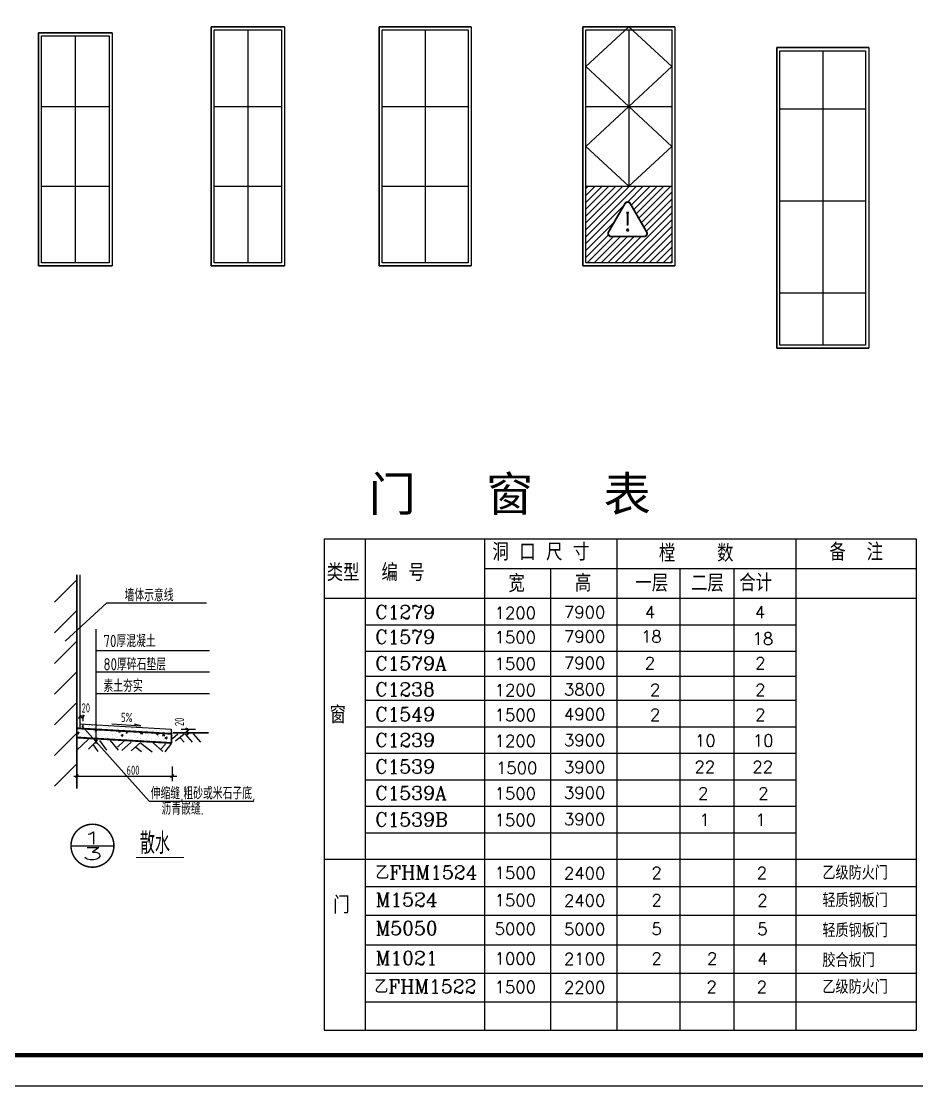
# Model space of a CAD drawing. Extents: x -248860 to 1018944, y -1060852 to 188626.
# Drawn here: x 930048 to 959246, y 19362 to 54072 of the extents above; entities that cross this region are included whole.
import ezdxf
from ezdxf.enums import TextEntityAlignment as Align

# ---------------------------------------------------------------- set-up
doc = ezdxf.new("R2010")
doc.units = 0
doc.header["$LTSCALE"] = 1000
doc.header["$MEASUREMENT"] = 0
doc.layers.get('0').update_dxf_attribs({"linetype": 'CONTINUOUS'})
for name, color, linetype in [('100', 11, 'CONTINUOUS'), ('120', 2, 'CONTINUOUS'), ('WALL', 6, 'CONTINUOUS'), ('XIXIAN', 4, 'CONTINUOUS'), ('图框', 4, 'CONTINUOUS'), ('建筑', 4, 'CONTINUOUS'), ('立面图', 40, 'CONTINUOUS')]:
    doc.layers.add(name, color=color, linetype=linetype)
doc.styles.add('-楷体_GB2312', font='', dxfattribs={"width": 0.8})
doc.styles.add('COMP', font='complex', dxfattribs={"bigfont": 'hztxt'})
doc.styles.add('COMPLEX', font='COMPLEX')
doc.styles.add('HZTXT1', font='txt1.shx', dxfattribs={"bigfont": 'HZTXT1.shx'})
doc.styles.add('TSSD_REIN', font='tssdeng.shx', dxfattribs={"width": 0.7, "bigfont": 'tssdchn.shx'})
doc.styles.add('黑体', font='simhei.ttf')
doc.styles.get('-楷体_GB2312').set_extended_font_data('SimSun')

# ---------------------------------------------------------------- blocks, each defined once
blk = doc.blocks.new('sadf f')
at = {"layer": '图框'}
blk.add_lwpolyline([(650751, 339863), (734851, 339863), (734851, 399263), (650751, 399263)], close=True, dxfattribs=at)
at = {"layer": '图框', "const_width": 140}
blk.add_lwpolyline([(653251, 398263), (733851, 398263), (733851, 340863), (653251, 340863)], close=True, dxfattribs=at)
blk = doc.blocks.new('*X158')
at = {"color": 0}
for p, q in [((269.68, 300.48), (270.38, 300.75)), ((269.68, 300.48), (270.18, 300.14)), ((270.18, 300.14), (270.38, 300.75)), ((270.31, 301.82), (270.31, 301.82)), ((270.68, 299.25), (270.68, 299.25)), ((271.46, 300.31), (271.46, 300.31)), ((276.02, 299.02), (276.02, 299.02)), ((276.06, 301.47), (276.14, 301.57)), ((276.06, 301.47), (276.66, 301.42)), ((276.11, 299.23), (276.11, 299.23)), ((276.66, 301.42), (276.64, 301.54)), ((277.29, 301.31), (277.29, 301.31)), ((277.78, 299.21), (277.78, 299.21)), ((279.69, 299.11), (279.69, 299.11)), ((280.28, 299.54), (280.28, 299.54)), ((281.3, 299.98), (281.3, 299.98)), ((281.36, 298.8), (281.36, 298.8)), ((283.23, 300.84), (283.48, 301.14)), ((283.23, 300.84), (283.83, 300.79)), ((283.83, 300.79), (283.77, 301.13)), ((284.05, 299.68), (284.75, 299.95)), ((284.05, 299.68), (284.55, 299.34)), ((284.07, 300.04), (284.07, 300.04)), ((284.55, 299.34), (284.75, 299.95)), ((285.52, 300.11), (285.52, 300.11)), ((286.43, 300.68), (286.43, 300.68)), ((286.7, 298.57), (286.7, 298.57)), ((290.41, 300.22), (290.83, 300.72)), ((290.41, 300.22), (291, 300.16)), ((291, 300.16), (290.9, 300.71)), ((296.56, 298.74), (296.56, 298.74)), ((297.58, 299.59), (298.06, 300.16)), ((297.58, 299.59), (298.18, 299.54)), ((298.18, 299.54), (298.06, 300.16)), ((298.42, 298.88), (299.12, 299.15)), ((298.42, 298.88), (298.92, 298.54)), ((298.92, 298.54), (299.12, 299.15)), ((300.36, 298.58), (300.36, 298.58)), ((291.36, 297.99), (291.36, 297.99)), ((292.04, 298.35), (292.04, 298.35)), ((294.05, 297.75), (294.05, 297.75)), ((295.17, 297.62), (295.17, 297.62)), ((297.38, 298.12), (297.38, 298.12))]:
    blk.add_line(p, q, dxfattribs=at)
blk = doc.blocks.new('*X159')
at = {"color": 0}
for p, q in [((269.81, 298.93), (270.22, 299.09)), ((270.15, 300.34), (270.15, 300.34)), ((270.16, 298.91), (270.22, 299.09)), ((271.02, 300.12), (271.02, 300.12)), ((271.53, 298.95), (271.53, 298.95)), ((271.61, 301.28), (271.61, 301.28)), ((271.62, 299.4), (271.62, 299.4)), ((272.12, 299.32), (272.12, 299.32)), ((272.78, 300.35), (272.78, 300.35)), ((273.88, 300.18), (273.88, 300.18)), ((275.16, 299.47), (275.16, 299.47)), ((275.36, 299.24), (275.36, 299.24)), ((275.43, 300.7), (275.43, 300.7)), ((275.61, 301.16), (275.95, 301.29)), ((275.61, 301.16), (275.95, 300.93)), ((275.95, 301.29), (276.1, 301.35)), ((275.95, 300.93), (275.96, 300.92)), ((275.96, 300.92), (276.1, 301.35)), ((276.2, 300.02), (276.2, 300.02)), ((277.62, 300.02), (277.62, 300.02)), ((278.01, 298.52), (278.01, 298.52)), ((278.76, 299.96), (278.76, 299.96)), ((279.1, 299.08), (279.1, 299.08)), ((279.76, 298.75), (279.76, 298.75)), ((279.82, 298.35), (280.28, 298.53)), ((279.85, 301.28), (279.85, 301.28)), ((280.22, 298.33), (280.28, 298.53)), ((280.28, 300.72), (280.28, 300.72)), ((281.36, 299.86), (281.36, 299.86)), ((282.29, 300.41), (282.29, 300.41)), ((282.41, 299.1), (282.41, 299.1)), ((282.83, 298.92), (282.83, 298.92)), ((285.09, 299.71), (285.09, 299.71)), ((285.67, 300.6), (286.16, 300.79)), ((285.67, 300.6), (286.02, 300.36)), ((285.84, 298.61), (285.84, 298.61)), ((285.93, 300.94), (285.93, 300.94)), ((286.02, 300.36), (286.16, 300.79)), ((286.57, 298.77), (286.57, 298.77)), ((286.83, 299.68), (286.83, 299.68)), ((288.58, 299.91), (288.58, 299.91)), ((288.83, 299.55), (288.83, 299.55)), ((289.44, 299.1), (289.44, 299.1)), ((290.31, 298.61), (290.31, 298.61)), ((291.23, 300.26), (291.23, 300.26)), ((292.24, 298.65), (292.24, 298.65)), ((292.57, 299.39), (292.57, 299.39)), ((292.97, 299.55), (292.97, 299.55)), ((295.35, 300.27), (295.51, 300.44)), ((295.35, 300.27), (295.97, 300.17)), ((295.73, 300.04), (296.22, 300.23)), ((295.73, 300.04), (296.08, 299.8)), ((295.97, 300.17), (295.94, 300.42)), ((296.08, 299.8), (296.22, 300.23)), ((296.3, 299.23), (296.3, 299.23)), ((296.33, 299.35), (296.33, 299.35)), ((296.61, 300.07), (296.61, 300.07)), ((298.22, 298.66), (298.22, 298.66)), ((300.04, 299.07), (300.04, 299.07)), ((300.31, 300.09), (300.37, 300.16)), ((300.31, 300.09), (300.5, 300.07)), ((300.41, 300.05), (300.41, 300.05)), ((288.16, 297.95), (288.16, 297.95)), ((289.85, 297.78), (290.34, 297.97)), ((289.85, 297.78), (289.87, 297.77)), ((290.27, 297.74), (290.34, 297.97)), ((293.81, 298.08), (293.81, 298.08)), ((294.04, 298.45), (294.04, 298.45)), ((295.57, 298.31), (295.57, 298.31)), ((296.52, 297.74), (296.52, 297.74)), ((297.78, 298.29), (297.78, 298.29)), ((298, 297.81), (298, 297.81)), ((299.91, 297.22), (300.4, 297.41)), ((299.91, 297.22), (299.97, 297.18)), ((300.12, 298.24), (300.12, 298.24)), ((300.32, 297.16), (300.4, 297.41))]:
    blk.add_line(p, q, dxfattribs=at)
blk = doc.blocks.new('*X157')
at = {"color": 0}
for p, q in [((271.93, 302.48), (271.93, 302.48)), ((273.29, 302.66), (273.29, 302.66)), ((273.57, 302.43), (273.57, 302.43)), ((273.79, 302.92), (273.79, 302.92)), ((273.81, 302.73), (273.81, 302.73)), ((274.42, 303.15), (274.42, 303.15)), ((274.62, 302.84), (274.62, 302.84)), ((275.29, 302.35), (275.29, 302.35)), ((275.98, 303.02), (275.98, 303.02)), ((276.41, 302.95), (276.41, 302.95)), ((276.68, 302.44), (276.68, 302.44)), ((277.76, 302.02), (277.76, 302.02)), ((279.3, 302.32), (279.3, 302.32)), ((279.48, 302.15), (279.48, 302.15)), ((279.8, 302.45), (279.8, 302.45)), ((280.38, 302.05), (280.38, 302.05)), ((282.91, 302.45), (282.91, 302.45)), ((282.94, 302.04), (282.94, 302.04)), ((283.36, 302.23), (283.36, 302.23)), ((285.64, 302.14), (285.64, 302.14)), ((286.03, 302.46), (286.03, 302.46)), ((287.36, 302.19), (287.36, 302.19)), ((287.54, 302.02), (287.54, 302.02)), ((288.19, 302.03), (288.19, 302.03)), ((288.26, 302.17), (288.26, 302.17)), ((289, 302.14), (289, 302.14)), ((290.81, 302.16), (290.81, 302.16)), ((291.42, 302.11), (291.42, 302.11)), ((272.5, 301.93), (272.5, 301.93)), ((275.06, 301.92), (275.06, 301.92)), ((280.35, 301.35), (280.35, 301.35)), ((282.28, 301.26), (282.28, 301.26)), ((282.8, 301.33), (282.8, 301.33)), ((283.62, 301.43), (283.62, 301.43)), ((284.35, 301.32), (284.35, 301.32)), ((284.35, 301.15), (284.35, 301.15)), ((284.54, 301.15), (284.54, 301.15)), ((284.89, 301.19), (284.89, 301.19)), ((284.98, 301.61), (284.98, 301.61)), ((285.5, 301.68), (285.5, 301.68)), ((286.31, 301.79), (286.31, 301.79)), ((286.91, 301.13), (286.91, 301.13)), ((287.67, 301.97), (287.67, 301.97)), ((288.01, 301.19), (288.01, 301.19)), ((288.41, 301.23), (288.41, 301.23)), ((288.43, 300.93), (288.43, 300.93)), ((289.61, 301.23), (289.61, 301.23)), ((291.12, 301.2), (291.12, 301.2)), ((291.54, 300.93), (291.54, 300.93)), ((292.23, 301.26), (292.23, 301.26)), ((292.41, 301.19), (292.41, 301.19)), ((292.6, 301.02), (292.6, 301.02)), ((294.24, 301.21), (294.24, 301.21)), ((294.66, 300.94), (294.66, 300.94)), ((294.78, 301.25), (294.78, 301.25)), ((295.6, 301.9), (295.6, 301.9)), ((296.47, 301.1), (296.47, 301.1)), ((296.66, 300.56), (296.66, 300.56)), ((297.19, 300.63), (297.19, 300.63)), ((297.35, 301.21), (297.35, 301.21)), ((297.49, 301.35), (297.49, 301.35)), ((297.77, 300.94), (297.77, 300.94)), ((298, 300.74), (298, 300.74)), ((298.75, 300.35), (298.75, 300.35)), ((299.36, 300.92), (299.36, 300.92)), ((299.88, 300.98), (299.88, 300.98)), ((300.1, 301.38), (300.1, 301.38))]:
    blk.add_line(p, q, dxfattribs=at)
blk = doc.blocks.new('*X156')
at = {"color": 0}
blk.add_line((295.62, 301.23), (295.62, 301.23), dxfattribs=at)
blk = doc.blocks.new('sadfvbgnvmm')
at = {"color": 2, "const_width": 30}
for points in [[(244182, 36838), (243915, 36376)], [(244269, 36838), (244536, 36376)], [(244492, 36301), (243959, 36301)]]:
    blk.add_lwpolyline(points, dxfattribs=at)
for points in [[(244269, 36838, 0.57735), (244182, 36838)], [(243915, 36376, 0.57735), (243959, 36301)], [(244492, 36301, 0.57735), (244536, 36376)]]:
    blk.add_lwpolyline(points, format="xyb", dxfattribs=at)
at = {"color": 2, "style": '黑体'}
blk.add_text('!', height=315, dxfattribs=at).set_placement((244119, 36385))

msp = doc.modelspace()

# ---------------------------------------------------------------- hatches: boundary and pattern name
at = {"layer": '立面图'}
h = msp.add_hatch(dxfattribs=at)
h.set_pattern_fill('ANSI31,_O', color=256, scale=100)
h.set_pattern_definition([(45, (458526.65, 645071.82), (-112.2532, 112.2532), [])])
h.paths.add_polyline_path([(950439.2, 47202.5, -0.5773503), (950352.6, 47052.5), (949284.9, 47052.5, -0.5773503), (949198.3, 47202.5), (949732.2, 48127.1, -0.5773503), (949905.4, 48127.1)], flags=16)
h.paths.add_polyline_path([(949443.5, 47057.3), (950222.1, 47057.3), (950222.1, 48034.2), (949443.5, 48034.2)], flags=8)
h.paths.add_polyline_path([(951258.6, 48693.9), (948458.6, 48693.9), (948458.6, 46193.9), (951258.6, 46193.9)])

# ---------------------------------------------------------------- linework, layer by layer
for p, q in [((936234.5, 53893.9), (936234.5, 46093.9)), ((936234.5, 53893.9), (936234.5, 46093.9)), ((938634.5, 53893.9), (936234.5, 53893.9)), ((938634.5, 53893.9), (938634.5, 46093.9)), ((938634.5, 53893.9), (938634.5, 46093.9)), ((941716.7, 53893.9), (941716.7, 46093.9)), ((941716.7, 53893.9), (941716.7, 46093.9)), ((944716.7, 53893.9), (941716.7, 53893.9)), ((944716.7, 53893.9), (944716.7, 46093.9)), ((944716.7, 53893.9), (944716.7, 46093.9)), ((948358.6, 53893.9), (948358.6, 46093.9)), ((948358.6, 53893.9), (948358.6, 46093.9)), ((951358.6, 53893.9), (948358.6, 53893.9)), ((951358.6, 53893.9), (951358.6, 46093.9)), ((951358.6, 53893.9), (951358.6, 46093.9)), ((930608.5, 53693.9), (930608.5, 46093.9)), ((930608.5, 53693.9), (930608.5, 46093.9)), ((933008.5, 53693.9), (930608.5, 53693.9)), ((933008.5, 53693.9), (933008.5, 46093.9)), ((933008.5, 53693.9), (933008.5, 46093.9)), ((954680.1, 53214.2), (954680.1, 43414.2)), ((954680.1, 53214.2), (954680.1, 43414.2)), ((957680.1, 53214.2), (954680.1, 53214.2)), ((957680.1, 53214.2), (957680.1, 43414.2)), ((957680.1, 53214.2), (957680.1, 43414.2)), ((931130.9, 35134), (931856.8, 35859.8)), ((931956.8, 36025.6), (931956.8, 31011.7)), ((931482.4, 33855.9), (932835.3, 35111.3)), ((932835.3, 35111.3), (936085.1, 35111.3)), ((931130.9, 34134), (931856.8, 34859.8)), ((932491.9, 30516.4), (932491.9, 34254.2)), ((931130.9, 33134), (931856.8, 33859.8)), ((932491.9, 33554.2), (936188.6, 33554.2)), ((931130.9, 32134), (931856.8, 32859.8)), ((932491.9, 32854.2), (934910.8, 32854.2)), ((932491.9, 32854.2), (936188.6, 32854.2)), ((932491.9, 32154.2), (936188.6, 32154.2)), ((931130.9, 31134), (931856.8, 31859.8)), ((931923.7, 31389.9), (932087.4, 31389.9)), ((932059.1, 31457.6), (932059.1, 31248.9)), ((931956.8, 31162), (934931.8, 30989.1)), ((932019.6, 31102.2), (934219.9, 28637.9)), ((932056.8, 31156.2), (932056.8, 31005.9)), ((932996.5, 31168.3), (933948.1, 31102)), ((933948.1, 31102), (933741.5, 31153.6)), ((934931.8, 30989.1), (934931.8, 30827)), ((935256.3, 30983.6), (935733.2, 30983.6)), ((935460.7, 31017.6), (935460.7, 30790.6)), ((931130.9, 30134), (931856.8, 30859.8)), ((932244.5, 30660.2), (931864.4, 30298.9)), ((932531.9, 30632.5), (932244.5, 30336)), ((932596.8, 30623.2), (932828.6, 30298.9)), ((932949.1, 30623.2), (933208.7, 30298.9)), ((933394.1, 30595.4), (933180.9, 30400.8)), ((933625.9, 30567.6), (933329.2, 30289.7)), ((933931.8, 30558.3), (933635.1, 30280.4)), ((935155.5, 30827), (934979.4, 30669.5)), ((935359.5, 30827), (935081.4, 30595.4)), ((935229.7, 30706.6), (935359.5, 30567.6)), ((935387.3, 30827), (935619.1, 30567.6)), ((935656.2, 30836.3), (935887.9, 30567.6)), ((932392.9, 30475), (932541.2, 30261.9)), ((933783.5, 30400.8), (933968.9, 30261.9)), ((933950.3, 30530.5), (934311.9, 30252.6)), ((934349, 30539.8), (934664.2, 30261.9)), ((934747.6, 30502.7), (934590, 30326.7)), ((934947.3, 30537.4), (934729.1, 30252.6)), ((931130.9, 29134), (931856.8, 29859.8)), ((934964.6, 29769), (934964.6, 29294.6)), ((931756.9, 29461.2), (935118.6, 29461.2)), ((934219.9, 28637.9), (937601, 28637.9))]:
    msp.add_line(p, q)
at = {"color": 0}
msp.add_line((931668.5, 27188.8), (933068.5, 27188.8), dxfattribs=at)
for points, const_width in [([(931856.8, 36025.6), (931856.8, 29045.1)], 60), ([(931856.8, 31017.5), (934947.3, 30837.9)], 60), ([(934947.3, 30537.4), (934947.3, 30867)], 60), ([(934979.4, 30867.2), (936162.2, 30867.2)], 50), ([(931856.8, 30717), (934947.3, 30537.4)], 60), ([(933783.9, 26803.9), (935356.4, 26803.9)], 40)]:
    msp.add_lwpolyline(points, dxfattribs=dict(const_width=const_width))
at = {"const_width": 49}
msp.add_lwpolyline([(931668.5, 27188.8, 1), (933068.5, 27188.8, 1)], format="xyb", close=True, dxfattribs=at)
at = {"layer": '100'}
msp.add_line((932059.1, 31389.9), (932059.1, 31389.9), dxfattribs=at)
at = {"layer": '100', "const_width": 45}
for points in [[(931906.8, 31339.9), (932006.8, 31439.9)], [(932009.1, 31339.9), (932109.1, 31439.9)], [(931806.8, 29413), (931906.8, 29513)], [(934914.6, 29411.2), (935014.6, 29511.2)]]:
    msp.add_lwpolyline(points, dxfattribs=at)
at = {"layer": '120'}
msp.add_line((935460.7, 30983.6), (935560.7, 30983.6), dxfattribs=at)
at = {"layer": '120', "const_width": 45}
for points in [[(935410.7, 31033.6), (935510.7, 30933.6)], [(935410.7, 30917.2), (935510.7, 30817.2)]]:
    msp.add_lwpolyline(points, dxfattribs=at)
at = {"layer": 'XIXIAN'}
for p, q in [((939925, 37199.6), (939925, 21174.7)), ((939925, 37199.6), (959233.4, 37199.6)), ((941263.8, 37199.6), (941263.8, 21174.7)), ((945147.4, 37199.6), (945147.4, 30994.9)), ((949467.4, 37199.6), (949467.4, 21174.7)), ((955311.7, 21174.7), (955311.7, 37199.6)), ((959233.4, 37199.6), (959233.4, 21174.7)), ((945147.4, 36227.6), (959233.4, 36227.6)), ((947307.4, 36227.6), (947307.4, 30994.9)), ((951529.4, 21174.7), (951529.4, 36227.6)), ((953288, 35255.6), (953288, 36227.6)), ((953288, 21174.7), (953288, 36227.6)), ((953288, 21174.7), (953288, 36227.6)), ((953288, 21174.7), (953288, 36227.6)), ((939925, 35255.6), (959233.4, 35255.6)), ((941263.8, 34391.6), (955311.7, 34391.6)), ((953288, 26746.9), (953288, 34391.6)), ((941263.8, 33527.6), (955311.7, 33527.6)), ((941263.8, 32721), (955311.7, 32721)), ((941263.8, 32721), (955311.7, 32721)), ((941263.8, 31930.9), (955311.7, 31930.9)), ((941263.8, 31930.9), (955311.7, 31930.9)), ((941263.8, 31930.9), (955311.7, 31930.9)), ((941263.8, 31066.9), (955311.7, 31066.9)), ((945147.4, 30994.9), (945147.4, 21174.7)), ((947307.4, 30994.9), (947307.4, 21174.7)), ((941263.8, 30202.9), (955311.7, 30202.9)), ((941263.8, 29338.9), (955311.7, 29338.9)), ((941263.8, 29338.9), (955311.7, 29338.9)), ((941263.8, 28474.9), (955311.7, 28474.9)), ((941263.8, 28474.9), (955311.7, 28474.9)), ((941263.8, 27610.9), (955311.7, 27610.9)), ((941263.8, 27610.9), (955311.7, 27610.9)), ((939925, 26746.9), (959233.4, 26746.9)), ((941263.8, 25857.7), (959233.4, 25857.7)), ((953288, 21174.7), (953288, 25774.9)), ((941263.8, 24924.5), (959233.4, 24924.5)), ((941263.8, 23954.2), (959233.4, 23954.2)), ((941263.8, 23954.2), (959233.4, 23954.2)), ((941263.8, 23954.2), (959233.4, 23954.2)), ((941263.8, 23954.2), (959233.4, 23954.2)), ((941263.8, 23027.7), (959233.4, 23027.7)), ((941263.8, 23027.7), (955311.7, 23027.7)), ((941263.8, 23027.7), (955311.7, 23027.7)), ((941263.8, 22101.2), (959233.4, 22101.2)), ((939925, 21174.7), (959233.4, 21174.7))]:
    msp.add_line(p, q, dxfattribs=at)
at = {"layer": '建筑'}
for p, q in [((936234.5, 53893.9), (936234.5, 46093.9)), ((936234.5, 53893.9), (936234.5, 46093.9)), ((938634.5, 53893.9), (936234.5, 53893.9)), ((938634.5, 53893.9), (938634.5, 46093.9)), ((938634.5, 53893.9), (938634.5, 46093.9)), ((941716.7, 53893.9), (941716.7, 46093.9)), ((941716.7, 53893.9), (941716.7, 46093.9)), ((944716.7, 53893.9), (941716.7, 53893.9)), ((944716.7, 53893.9), (944716.7, 46093.9)), ((944716.7, 53893.9), (944716.7, 46093.9)), ((948358.6, 53893.9), (948358.6, 46093.9)), ((948358.6, 53893.9), (948358.6, 46093.9)), ((951358.6, 53893.9), (948358.6, 53893.9)), ((951358.6, 53893.9), (951358.6, 46093.9)), ((951358.6, 53893.9), (951358.6, 46093.9)), ((930608.5, 53693.9), (930608.5, 46093.9)), ((930608.5, 53693.9), (930608.5, 46093.9)), ((933008.5, 53693.9), (930608.5, 53693.9)), ((931808.5, 53593.9), (931808.5, 46193.9)), ((933008.5, 53693.9), (933008.5, 46093.9)), ((933008.5, 53693.9), (933008.5, 46093.9)), ((937434.5, 53793.9), (937434.5, 46193.9)), ((943216.7, 53793.9), (943216.7, 46193.9)), ((949858.6, 53793.9), (949858.6, 48693.9)), ((954680.1, 53214.2), (954680.1, 43414.2)), ((954680.1, 53214.2), (954680.1, 43414.2)), ((957680.1, 53214.2), (954680.1, 53214.2)), ((956180.1, 53114.2), (956180.1, 43514.2)), ((957680.1, 53214.2), (957680.1, 43414.2)), ((957680.1, 53214.2), (957680.1, 43414.2)), ((930708.5, 51293.9), (932908.5, 51293.9)), ((936334.5, 51293.9), (938534.5, 51293.9)), ((941816.7, 51293.9), (944616.7, 51293.9)), ((948458.6, 51293.9), (951258.6, 51293.9)), ((930708.5, 48693.9), (932908.5, 48693.9)), ((936334.5, 48693.9), (938534.5, 48693.9)), ((941816.7, 48693.9), (944616.7, 48693.9)), ((948458.6, 48693.9), (951258.6, 48693.9)), ((930608.5, 46093.9), (933008.5, 46093.9)), ((930608.5, 46093.9), (933008.5, 46093.9)), ((930708.5, 46093.9), (932908.5, 46093.9)), ((936234.5, 46093.9), (938634.5, 46093.9)), ((936234.5, 46093.9), (938634.5, 46093.9)), ((936334.5, 46093.9), (938534.5, 46093.9)), ((941716.7, 46093.9), (944716.7, 46093.9)), ((941716.7, 46093.9), (944716.7, 46093.9)), ((941816.7, 46093.9), (944616.7, 46093.9)), ((948358.6, 46093.9), (951358.6, 46093.9)), ((948358.6, 46093.9), (951358.6, 46093.9)), ((948458.6, 46093.9), (951258.6, 46093.9)), ((954680.1, 43414.2), (957680.1, 43414.2)), ((954680.1, 43414.2), (957680.1, 43414.2)), ((954780.1, 43414.2), (957580.1, 43414.2))]:
    msp.add_line(p, q, dxfattribs=at)
for points in [[(936234.5, 53893.9), (938634.5, 53893.9), (938634.5, 46093.9), (936234.5, 46093.9)], [(941716.7, 53893.9), (944716.7, 53893.9), (944716.7, 46093.9), (941716.7, 46093.9)], [(948358.6, 53893.9), (951358.6, 53893.9), (951358.6, 46093.9), (948358.6, 46093.9)], [(930608.5, 53693.9), (933008.5, 53693.9), (933008.5, 46093.9), (930608.5, 46093.9)], [(930708.5, 53593.9), (932908.5, 53593.9), (932908.5, 46193.9), (930708.5, 46193.9)], [(936334.5, 53793.9), (938534.5, 53793.9), (938534.5, 46193.9), (936334.5, 46193.9)], [(941816.7, 53793.9), (944616.7, 53793.9), (944616.7, 46193.9), (941816.7, 46193.9)], [(948458.6, 53793.9), (951258.6, 53793.9), (951258.6, 46193.9), (948458.6, 46193.9)], [(954680.1, 53214.2), (957680.1, 53214.2), (957680.1, 43414.2), (954680.1, 43414.2)], [(954780.1, 53114.2), (957580.1, 53114.2), (957580.1, 43514.2), (954780.1, 43514.2)]]:
    msp.add_lwpolyline(points, close=True, dxfattribs=at)
at = {"layer": '立面图'}
for p, q in [((949858.6, 53893.9), (948458.6, 52593.9)), ((951258.6, 52593.9), (949858.6, 53893.9)), ((948458.6, 52593.9), (949858.6, 51293.9)), ((949858.6, 51293.9), (951258.6, 52593.9)), ((949858.6, 51293.9), (948458.6, 49993.9)), ((951258.6, 49993.9), (949858.6, 51293.9)), ((954780.1, 51214.2), (957580.1, 51214.2)), ((948458.6, 49993.9), (949858.6, 48693.9)), ((949858.6, 48693.9), (951258.6, 49993.9)), ((954780.1, 48214.2), (957580.1, 48214.2)), ((954780.1, 45214.2), (957580.1, 45214.2))]:
    msp.add_line(p, q, dxfattribs=at)

# ---------------------------------------------------------------- block references
for name, p, xscale, yscale, zscale in [('sadfvbgnvmm', (461367.7, -25549), 2, 2, 2), ('*X158', (904897.1, 822.6), 100, 100, 100), ('*X159', (904897.1, 822.6), 100, 100, 100), ('*X157', (904897.1, 822.6), 100, 100, 100), ('*X156', (904897.1, 822.6), 100, 100, 100)]:
    msp.add_blockref(name, p, dxfattribs=dict(xscale=xscale, yscale=yscale, zscale=zscale))
at = {"layer": 'WALL'}
msp.add_blockref('sadf f', (252440.6, -320500.6), dxfattribs=at)

# ---------------------------------------------------------------- texts
for s, height, style, width, p in [('墙体示意线', 400, 'TSSD_REIN', 0.8, (933415.1, 35158.2)), ('70厚混凝土', 400, 'TSSD_REIN', 0.8, (932728.1, 33663.8)), ('80厚碎石垫层', 400, 'TSSD_REIN', 0.8, (932728.1, 32904.4)), ('素土夯实', 400, 'TSSD_REIN', 0.8, (932728.1, 32202)), ('20', 300, 'TSSD_REIN', 0.7, (932015.3, 31531.6)), ('5%', 300, 'TSSD_REIN', 0.7, (933302.4, 31223.1)), ('600', 300, 'TSSD_REIN', 0.7, (933481.5, 29499.7)), ('伸缩缝,粗砂或米石子底,', 400, 'TSSD_REIN', 0.8, (934268.2, 28699.8)), ('沥青嵌缝.', 400, 'TSSD_REIN', 0.8, (934619.5, 28197.8)), ('散水', 700, 'HZTXT1', 0.7, (933915, 26920.1))]:
    msp.add_text(s, height=height, dxfattribs=dict(style=style, width=width)).set_placement(p)
at = {"style": 'TSSD_REIN', "width": 0.7}
msp.add_text('20', height=300, rotation=90, dxfattribs=at).set_placement((935353.5, 31091.3))
at = {"style": 'COMP'}
for tag, width, p, p2 in [('1', 4.083333, (932018.5, 27237.7), (932718.5, 27237.7)), ('3', 2.625, (932018.5, 26731.8), (932718.5, 26731.8))]:
    msp.add_attdef(tag, text='1', height=400, dxfattribs=dict(at, width=width)).set_placement(p, p2, align=Align.FIT)
at = {"layer": 'XIXIAN'}
for s, height, style, p in [('门   窗   表', 1125, '-楷体_GB2312', (941377.6, 38100)), ('洞 口 尺 寸', 562.5, 'TSSD_REIN', (945409.6, 36487.3)), ('樘    数', 562.5, 'TSSD_REIN', (950837.4, 36447.6)), ('备  注', 562.5, 'TSSD_REIN', (956398.6, 36487.3)), ('类型', 562.5, 'TSSD_REIN', (940006.9, 35816.7)), ('编 号', 562.5, 'TSSD_REIN', (941793.9, 35816.7)), ('合计', 562.5, 'TSSD_REIN', (953461.5, 35479.7)), ('宽', 562.5, 'TSSD_REIN', (945932, 35460.2)), ('高', 562.5, 'TSSD_REIN', (948100.6, 35471.2)), ('一层', 562.5, 'TSSD_REIN', (950072.7, 35473.2)), ('二层', 562.5, 'TSSD_REIN', (951886.9, 35473.2)), ('C1279', 450, 'COMP', (941585.4, 34583.4)), ('1200', 393.75, 'COMPLEX', (945482.4, 34581.8)), ('7900', 393.75, 'COMPLEX', (947742.6, 34605.1)), ('4', 393.8, 'COMPLEX', (950383.2, 34608)), ('4', 393.8, 'COMPLEX', (953967.3, 34608)), ('C1579', 450, 'COMP', (941585.4, 33774.9)), ('1500', 393.75, 'COMPLEX', (945482.4, 33789.8)), ('7900', 393.75, 'COMPLEX', (947742.6, 33813.1)), ('18', 393.75, 'COMPLEX', (950255.9, 33811.4)), ('18', 393.75, 'COMPLEX', (953891.9, 33744)), ('C1579A', 450, 'COMP', (941585.4, 32910.9)), ('7900', 393.75, 'COMPLEX', (947742.6, 32949.1)), ('2', 393.8, 'COMPLEX', (950378.7, 32947.4)), ('2', 393.8, 'COMPLEX', (953977.1, 32944.8)), ('1500', 393.75, 'COMPLEX', (945482.4, 32925.8)), ('C1238', 450, 'COMP', (941585.4, 32064.4)), ('1200', 393.75, 'COMPLEX', (945482.4, 32065.4)), ('3800', 393.75, 'COMPLEX', (947742.6, 32088.7)), ('2', 393.8, 'COMPLEX', (950546.2, 32073.4)), ('2', 393.8, 'COMPLEX', (953977.1, 32073.4)), (' 窗 ', 562.5, 'TSSD_REIN', (939760.6, 31177.1)), ('C1549', 450, 'COMP', (941585.4, 31253.1)), ('1500', 393.75, 'COMPLEX', (945482.4, 31254.1)), ('4900', 393.75, 'COMPLEX', (947742.6, 31277.4)), ('2', 393.8, 'COMPLEX', (950546.2, 31262.1)), ('2', 393.8, 'COMPLEX', (953977.1, 31262.1)), ('C1239', 450, 'COMP', (941585.4, 30410.2)), ('1200', 393.75, 'COMPLEX', (945482.4, 30411.2)), ('3900', 393.75, 'COMPLEX', (947742.6, 30434.5)), ('10', 393.75, 'COMPLEX', (952014.2, 30419.3)), ('10', 393.75, 'COMPLEX', (953902.1, 30419.3)), ('C1539', 450, 'COMP', (941585.4, 29546.2)), ('1500', 393.75, 'COMPLEX', (945527.4, 29529.2)), ('3900', 393.75, 'COMPLEX', (947742.6, 29552.5)), ('22', 393.75, 'COMPLEX', (951999.6, 29561.2)), ('22', 393.75, 'COMPLEX', (953887.5, 29561.2)), ('C1539A', 450, 'COMP', (941585.4, 28682.2)), ('1500', 393.75, 'COMPLEX', (945482.4, 28695.2)), ('3900', 393.75, 'COMPLEX', (947742.6, 28718.5)), ('2', 393.8, 'COMPLEX', (952112.3, 28697.2)), ('2', 393.8, 'COMPLEX', (954077.2, 28697.2)), ('C1539B', 450, 'COMP', (941585.4, 27818.2)), ('1500', 393.75, 'COMPLEX', (945482.4, 27831.2)), ('3900', 393.75, 'COMPLEX', (947742.6, 27854.5)), ('1', 393.8, 'COMPLEX', (952160.5, 27833.2)), ('1', 393.8, 'COMPLEX', (953983.8, 27833.2)), ('乙FHM1524', 450, 'COMP', (941598.5, 26096.5)), ('1500', 393.75, 'COMPLEX', (945482.4, 26103.2)), ('2400', 393.75, 'COMPLEX', (947742.6, 26093.6)), ('2', 393.8, 'COMPLEX', (950598.5, 26105.2)), ('2', 393.8, 'COMPLEX', (954025.2, 26105.2)), ('乙级防火门', 450, 'TSSD_REIN', (956169.7, 26080.2)), ('门', 562.5, 'TSSD_REIN', (940222.2, 24977.8)), ('M1524', 450, 'COMP', (941598.5, 25207.2)), ('1500', 393.75, 'COMPLEX', (945482.4, 25213.9)), ('2400', 393.75, 'COMPLEX', (947742.6, 25204.3)), ('2', 393.8, 'COMPLEX', (950598.5, 25215.9)), ('2', 393.8, 'COMPLEX', (954050.3, 25210)), ('轻质钢板门', 450, 'TSSD_REIN', (956169.7, 25184.1)), ('M5050', 450, 'COMP', (941598.5, 24274)), ('5000', 393.75, 'COMPLEX', (945482.4, 24280.7)), ('5000', 393.75, 'COMPLEX', (947742.6, 24271.1)), ('5', 393.8, 'COMPLEX', (950598.5, 24282.7)), ('5', 393.8, 'COMPLEX', (954050.3, 24276.8)), ('轻质钢板门', 450, 'TSSD_REIN', (956169.7, 24202.6)), ('M1021', 450, 'COMP', (941598.5, 23303.7)), ('1000', 393.75, 'COMPLEX', (945482.4, 23310.4)), ('2100', 393.75, 'COMPLEX', (947742.6, 23300.8)), ('2', 393.8, 'COMPLEX', (950598.5, 23312.4)), ('2', 393.8, 'COMPLEX', (952407.4, 23312.4)), ('4', 393.8, 'COMPLEX', (954050.3, 23306.5)), ('胶合板门', 450, 'TSSD_REIN', (956169.7, 23232.3)), ('乙FHM1522', 450, 'COMP', (941565.1, 22377.3)), ('1500', 393.75, 'COMPLEX', (945482.4, 22384)), ('2200', 393.75, 'COMPLEX', (947742.6, 22374.3)), ('2', 393.8, 'COMPLEX', (952391.4, 22386)), ('2', 393.8, 'COMPLEX', (954025.2, 22386)), ('乙级防火门', 450, 'TSSD_REIN', (956169.7, 22361))]:
    msp.add_text(s, height=height, dxfattribs=dict(at, style=style)).set_placement(p)

doc.saveas('drawing.dxf')
